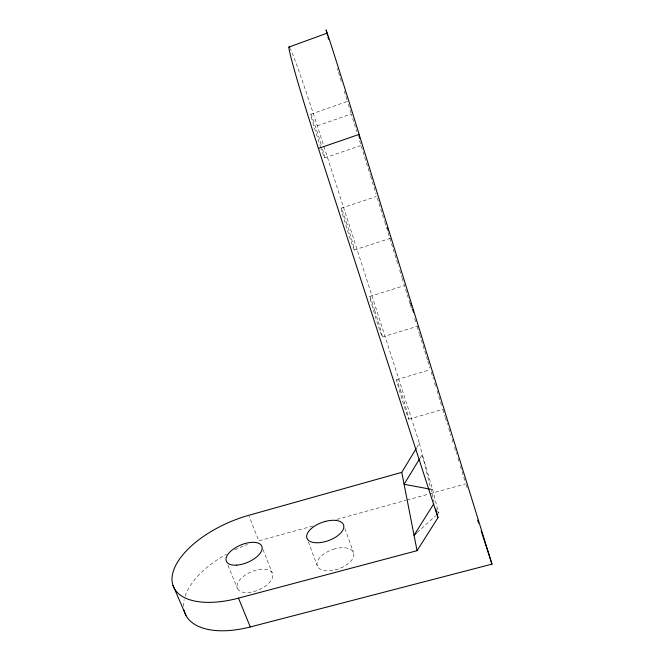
<?xml version="1.0" encoding="UTF-8"?>
<svg xmlns="http://www.w3.org/2000/svg" width="664" height="664" viewBox="0 0 664 664"><rect width="100%" height="100%" fill="white"/><g stroke="black" fill="none" stroke-linecap="round" stroke-linejoin="round"><path stroke-width="0.5" stroke-dasharray="3.32 2.49" d="M416.735 447.636L419.407 443.228L317.292 125.828A92.055 2.922 72.3 0 0 290.334 48.746M420.096 458.044L422.229 454.541L432.662 489.625L438.614 513.206L437.435 510.425M417.108 532.486L435.542 515.961M310.86 114.225L347.994 101.185M317.292 125.828L351.306 113.967L356.817 131.771M324.696 157.874L360.71 145.549M341.171 208.205L376.413 196.502M354.302 249.971L390.498 238.26M369.765 296.493L404.002 285.727M382.389 336.997L417.706 326.182M396.607 379.7L430.006 369.757M408.825 419.225L443.411 409.198M312.835 525.996L258.827 540.869L249.158 516.243M336.831 519.381L405.837 500.374M406.833 500.1L428.836 494.041M429.84 493.767L465.837 483.849M430.695 489.26L432.662 489.625M227.943 565.222L237.471 588.578M263.01 549.46L272.19 572.833M308.287 541.774L317.218 565.62M344.89 528.594L353.505 552.572M320.878 147.848L320.139 145.665A22.916 0.722 72.3 0 1 310.769 114.399A22.916 0.722 72.3 0 1 319.782 140.054L320.778 143.291A22.916 0.722 72.3 0 1 321.708 146.354M466.161 484.828L467.431 488.745M359.573 140.668L370.288 175.288M370.595 176.275L376.106 194.079M377.335 198.03L384.381 220.78M384.68 221.768L386.83 228.69M388.05 232.649L398.466 266.272M399.686 270.231L401.836 277.154M402.143 278.141L410.103 303.855M410.41 304.842L411.63 308.801M414.693 318.687L415.921 322.646M417.15 326.605L419.291 333.527M419.598 334.515L427.558 360.228M427.865 361.216L430.006 368.138M431.235 372.097L433.376 379.019M434.605 382.97L435.825 386.929M437.053 390.888L441.643 405.721M442.871 409.68L445.013 416.602M445.32 417.59L447.461 424.512M448.69 428.471L450.831 435.393M452.059 439.344L453.28 443.303M454.508 447.262L456.649 454.184M457.878 458.135L459.098 462.094M460.326 466.045L464.924 480.885M419.407 443.228L434.048 502.009M322.546 149.184A22.916 0.722 72.3 0 1 321.152 148.661M183.571 606.323A76.501 39.342 -23.3 0 1 184.194 599.642M185.14 596.181A76.501 39.342 -23.3 0 1 226.49 554.149M234.682 549.908A76.501 39.342 -23.3 0 1 247.498 544.513M351.024 113.063A92.703 0.705 72.8 0 1 347.421 101.401M346.874 99.633A92.703 0.705 72.8 0 1 345.521 95.234M345.255 94.363A92.703 0.705 72.8 0 1 344.184 90.902M341.263 81.357A92.703 0.705 72.8 0 1 340.101 77.555M339.528 75.696A92.703 0.705 72.8 0 1 338.416 72.044M337.868 70.26A92.703 0.705 72.8 0 1 337.337 68.5M334.913 548.846L332.083 549.734A19.289 10.118 -20 0 0 316.977 564.192A19.289 10.118 -20 0 0 332.871 570.401L335.818 569.754A19.289 10.118 -20 0 0 353.87 554.332A19.289 10.118 -20 0 0 334.913 548.846M347.048 224.507L346.044 221.436A21.929 0.689 72.5 0 0 341.205 208.703A21.929 0.689 72.5 0 0 347.546 230.649L348.608 233.96A21.929 0.689 72.5 0 0 354.36 249.473A21.929 0.689 72.5 0 0 347.048 224.507M374.753 310.445L373.815 307.573A21.215 0.656 72.7 0 0 369.856 297.513A21.215 0.656 72.7 0 0 376.447 320.148L377.459 323.302A21.215 0.656 72.7 0 0 382.265 335.959A21.215 0.656 72.7 0 0 374.753 310.445M400.923 391.635L400.052 388.938A20.717 0.614 72.8 0 0 396.889 381.277A20.717 0.614 72.8 0 0 403.679 404.492L404.642 407.48A20.717 0.614 72.8 0 0 408.601 417.581A20.717 0.614 72.8 0 0 400.923 391.635M247.821 592.57A19.073 9.786 -23.3 0 0 272.73 574.269A19.073 9.786 -23.3 0 0 244.194 575.771A19.073 9.786 -23.3 0 0 247.821 592.57"/><path stroke-width="1" d="M401.77 472.353L248.784 515.297A77.281 37.499 -23.1 0 0 172.192 576.244A77.281 37.499 -23.1 0 0 238.492 598.139L417.05 550.68L401.77 472.353L416.203 448.524M419.565 458.915L404.094 484.28L429.708 489.069M433.75 503.876L414.037 535.242L416.345 533.175M417.05 550.68L437.958 517.704L435.758 508.881M289.064 47.044L326.987 33.2M437.958 517.704L318.413 148.429L359.124 134.41A92.703 0.705 72.8 0 0 327.443 35.217M184.069 610.257A76.501 39.342 -23.3 0 0 250.278 626.957L491.982 564.143L359.124 134.41M173.022 585.449L185.945 615.387M238.492 598.139L250.278 626.957M477.64 520.078L478.595 523.016M481.143 530.851L491.982 564.143M410.726 303.282L411.489 305.731M412.668 309.515L413.489 312.163M387.477 228.126L388.315 230.864M358.867 135.68L359.697 138.403M318.413 148.429A92.055 2.922 72.3 0 1 289.736 47.634M328.572 39.209A92.703 0.705 72.8 0 1 327.925 36.96M324.92 521.522L322.073 522.427A19.488 9.645 -20 0 0 306.643 536.595A19.488 9.645 -20 0 0 322.48 542.256L325.443 541.583A19.488 9.645 -20 0 0 343.852 526.444A19.488 9.645 -20 0 0 324.92 521.522M236.716 565.122A19.264 9.321 -23.1 0 0 262.064 547.086A19.264 9.321 -23.1 0 0 233.413 549.062A19.264 9.321 -23.1 0 0 236.716 565.122"/></g></svg>
